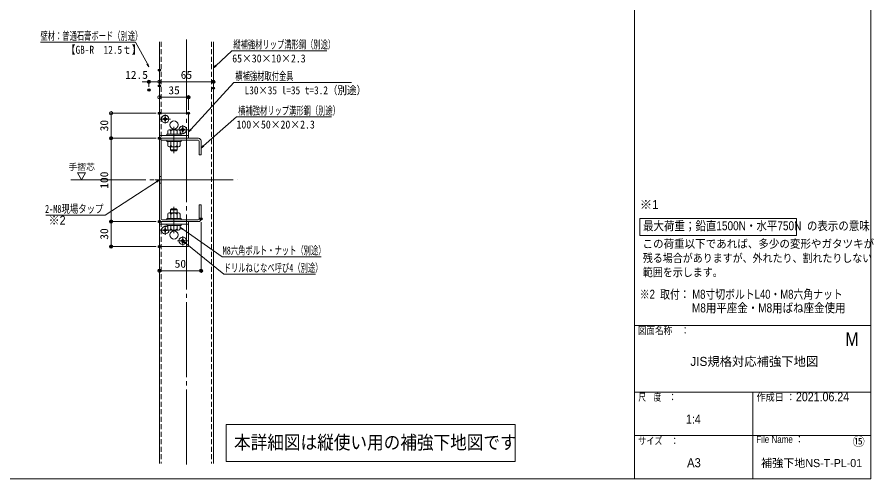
# Model space of a CAD drawing. Units: millimetres, scale not verified. Extents: x -802 to 801, y -553 to 555.
# Drawn here: x -228 to 801, y -553 to 1 of the extents above; entities that cross this region are included whole.
import ezdxf
from ezdxf.enums import TextEntityAlignment as Align

# ---------------------------------------------------------------- set-up
doc = ezdxf.new("R2010")
doc.units = ezdxf.units.MM
doc.header["$LTSCALE"] = 5
doc.header["$PDMODE"] = 32
doc.header["$PDSIZE"] = 2.5
doc.linetypes.add('DASHED1', pattern=[1.8, 1.2, -0.6])
doc.linetypes.add('LONG_CHAIN', pattern=[21, 18, -1, 1, -1])
for name, color, linetype in [('0-0_08文字', 1, 'Continuous'), ('0-6_moji', 2, 'Continuous'), ('0-C_DEFPOINTS', 1, 'Continuous')]:
    doc.layers.add(name, color=color, linetype=linetype)
for name, color, linetype, lineweight in [('0-1_zumenwaku', 6, 'Continuous', 9), ('0-2_10ユーザー', 4, 'Continuous', 9), ('0-A_6文字', 1, 'Continuous', 9), ('0-B_0', 4, 'Continuous', 9), ('0-D_CENTER', 5, 'LONG_CHAIN', 9), ('0-F_中心線', 1, 'LONG_CHAIN', 9), ('1-0_GR1-1', 7, 'Continuous', 9), ('1-1_HASEN', 4, 'DASHED1', 9), ('1-2_SCREW', 1, 'LONG_CHAIN', 9)]:
    doc.layers.add(name, color=color, linetype=linetype, lineweight=lineweight)
doc.styles.add('ＭＳ ゴシック', font='')
doc.styles.add('ＭＳ Ｐゴシック', font='')
doc.styles.get('ＭＳ ゴシック').set_extended_font_data('MS Gothic')
doc.styles.get('ＭＳ Ｐゴシック').set_extended_font_data('MS PGothic')

# ---------------------------------------------------------------- blocks, each defined once
blk = doc.blocks.new('_ORIGIN')
at = {"layer": '0-B_0', "color": 1}
blk.add_line((0, 0), (-5, 0), dxfattribs=at)
blk.add_circle((0, 0), 2.5, dxfattribs=at)
blk = doc.blocks.new('KﾅｯﾄM8大')
at = {"layer": '0-B_0', "color": 7}
for p, q in [((-32.5, 28.15), (-32.5, -28.15)), ((0, 37.5), (-24.71, 37.5)), ((0, 18.76), (-24.71, 18.76)), ((0, -37.5), (0, 37.5)), ((0, -18.76), (-24.71, -18.76)), ((0, -37.5), (-24.71, -37.5))]:
    blk.add_line(p, q, dxfattribs=at)
for centre, radius, start, end in [((-22.97, 28.13), 9.53, 100.52945, 259.47055), ((-6, 0), 26.5, 134.92181, 225.07819), ((-22.97, -28.13), 9.53, 100.52945, 259.47055)]:
    blk.add_arc(centre, radius, start, end, dxfattribs=at)
blk = doc.blocks.new('KﾐM8側')
at = {"layer": '0-B_0', "color": 7}
blk.add_lwpolyline([(0, 42.5), (-8, 42.5), (-8, -42.5), (0, -42.5)], close=True, dxfattribs=at)
blk = doc.blocks.new('頭部M8')
at = {"layer": '0-B_0', "color": 7}
for p, q in [((0, 37.5), (0, -37.5)), ((0, 37.5), (19.71, 37.5)), ((0, 18.76), (19.71, 18.76)), ((27.5, -28.15), (27.5, 28.15)), ((0, -18.76), (19.71, -18.76)), ((0, -37.5), (19.71, -37.5))]:
    blk.add_line(p, q, dxfattribs=at)
for centre, radius, start, end in [((17.97, 28.13), 9.53, 280.52945, 79.47055), ((1, 0), 26.5, 314.92181, 45.07819), ((17.97, -28.13), 9.53, 280.52945, 79.47055)]:
    blk.add_arc(centre, radius, start, end, dxfattribs=at)
blk = doc.blocks.new('MLeader8')
at = {"layer": '0-A_6文字'}
blk.add_line((31.072, -39.457), (143.618, -39.457), dxfattribs=at)
at = {"layer": '0-A_6文字', "color": 2}
blk.add_line((7.576, -60.142), (10.493, -57.406), dxfattribs=at)
at = {"layer": '0-A_6文字'}
blk.add_lwpolyline([(10.493, -57.406), (29.632, -39.457), (31.072, -39.457)], dxfattribs=at)
at = {"layer": '0-A_6文字', "color": 2}
blk.add_lwpolyline([(10.949, -57.892), (7.576, -60.142), (10.037, -56.92)], dxfattribs=at)
at = {"layer": '0-A_6文字', "color": 2, "style": 'ＭＳ ゴシック'}
for s, width, p in [('縦補強材リップ溝形鋼（別途）', 0.65, (31.432, -39.707)), ('65×30×10×2.3', 0.9, (30.098, -56.374))]:
    blk.add_text(s, height=9.604, dxfattribs=dict(at, width=width)).set_placement(p, align=Align.BOTTOM_LEFT)
blk = doc.blocks.new('MLeader9')
at = {"layer": '0-A_6文字'}
blk.add_line((33.484, -77.549), (173.564, -77.549), dxfattribs=at)
at = {"layer": '0-A_6文字', "color": 2}
blk.add_line((-22.424, -136.825), (-19.718, -133.88), dxfattribs=at)
at = {"layer": '0-A_6文字'}
blk.add_lwpolyline([(-19.718, -133.88), (32.044, -77.549), (33.484, -77.549)], dxfattribs=at)
at = {"layer": '0-A_6文字', "color": 2}
blk.add_lwpolyline([(-19.227, -134.331), (-22.424, -136.825), (-20.209, -133.429)], dxfattribs=at)
at = {"layer": '0-A_6文字', "color": 2, "style": 'ＭＳ ゴシック'}
for s, height, width, p in [('横補強材取付金具', 9.604, 0.65, (33.844, -77.545)), ('  L30×35 l=35 t=3.2（別途）', 9.621, 0.85, (33.844, -94.611))]:
    blk.add_text(s, height=height, dxfattribs=dict(at, width=width)).set_placement(p, align=Align.BOTTOM_LEFT)
blk = doc.blocks.new('MLeader10')
at = {"layer": '0-A_6文字', "color": 2}
blk.add_line((-32.424, -251.277), (-29.145, -253.567), dxfattribs=at)
at = {"layer": '0-A_6文字'}
blk.add_line((19.611, -286.598), (137.091, -286.598), dxfattribs=at)
at = {"layer": '0-A_6文字', "color": 2}
blk.add_lwpolyline([(-29.526, -254.113), (-32.424, -251.277), (-28.763, -253.02)], dxfattribs=at)
at = {"layer": '0-A_6文字'}
blk.add_lwpolyline([(-29.145, -253.567), (18.171, -286.598), (19.611, -286.598)], dxfattribs=at)
at = {"layer": '0-A_6文字', "color": 2, "style": 'ＭＳ ゴシック', "width": 0.65}
blk.add_text('M8六角ボルト・ナット（別途）', height=9.621, dxfattribs=at).set_placement((18.638, -286.848), align=Align.BOTTOM_LEFT)
blk = doc.blocks.new('MLeader11')
at = {"layer": '0-A_6文字', "color": 2}
blk.add_line((-29.548, -267.506), (-26.435, -270.017), dxfattribs=at)
at = {"layer": '0-A_6文字'}
blk.add_line((21.408, -307.45), (130.28, -307.45), dxfattribs=at)
at = {"layer": '0-A_6文字', "color": 2}
blk.add_lwpolyline([(-26.853, -270.536), (-29.548, -267.506), (-26.016, -269.498)], dxfattribs=at)
at = {"layer": '0-A_6文字'}
blk.add_lwpolyline([(-26.435, -270.017), (19.968, -307.45), (21.408, -307.45)], dxfattribs=at)
at = {"layer": '0-A_6文字', "color": 2, "style": 'ＭＳ ゴシック', "width": 0.65}
blk.add_text('ドリルねじなべ呼び4（別途）', height=9.621, dxfattribs=at).set_placement((19.826, -307.7), align=Align.BOTTOM_LEFT)
blk = doc.blocks.new('MLeader12')
at = {"layer": '0-A_6文字'}
blk.add_line((-87.741, -29.103), (-200.287, -29.103), dxfattribs=at)
at = {"layer": '0-A_6文字', "color": 2}
blk.add_line((-69.924, -58.865), (-71.853, -55.36), dxfattribs=at)
at = {"layer": '0-A_6文字'}
blk.add_lwpolyline([(-71.853, -55.36), (-86.301, -29.103), (-87.741, -29.103)], dxfattribs=at)
at = {"layer": '0-A_6文字', "color": 2}
blk.add_lwpolyline([(-71.269, -55.039), (-69.924, -58.865), (-72.437, -55.682)], dxfattribs=at)
at = {"layer": '0-A_6文字', "color": 2, "style": 'ＭＳ ゴシック'}
for s, height, width, p in [('壁材：普通石膏ボード（別途）', 9.604, 0.65, (-200.287, -29.354)), ('【GB-R\u300012.5ｔ】', 9.621, 0.85, (-169.595, -46.02))]:
    blk.add_text(s, height=height, dxfattribs=dict(at, width=width)).set_placement(p, align=Align.BOTTOM_LEFT)
blk = doc.blocks.new('MLeader13')
at = {"layer": '0-A_6文字'}
blk.add_line((36.853, -118.77), (149.399, -118.77), dxfattribs=at)
at = {"layer": '0-A_6文字', "color": 2}
blk.add_line((-7.424, -156.202), (-4.412, -153.569), dxfattribs=at)
at = {"layer": '0-A_6文字'}
blk.add_lwpolyline([(-4.412, -153.569), (35.413, -118.77), (36.853, -118.77)], dxfattribs=at)
at = {"layer": '0-A_6文字', "color": 2}
blk.add_lwpolyline([(-3.974, -154.072), (-7.424, -156.202), (-4.851, -153.067)], dxfattribs=at)
at = {"layer": '0-A_6文字', "color": 2, "style": 'ＭＳ ゴシック'}
for s, width, p in [('横補強材リップ溝形鋼（別途）', 0.65, (37.213, -119.02)), ('100×50×20×2.3', 0.9, (35.213, -135.687))]:
    blk.add_text(s, height=9.604, dxfattribs=dict(at, width=width)).set_placement(p, align=Align.BOTTOM_LEFT)
blk = doc.blocks.new('MLeader14')
at = {"layer": '0-A_6文字', "color": 2}
blk.add_line((-57.424, -194.506), (-60.779, -196.685), dxfattribs=at)
at = {"layer": '0-A_6文字'}
blk.add_line((-124.135, -236.915), (-193.754, -236.915), dxfattribs=at)
at = {"layer": '0-A_6文字', "color": 2}
blk.add_lwpolyline([(-61.142, -196.126), (-57.424, -194.506), (-60.415, -197.244)], dxfattribs=at)
at = {"layer": '0-A_6文字'}
blk.add_lwpolyline([(-60.779, -196.685), (-122.695, -236.915), (-124.135, -236.915)], dxfattribs=at)
at = {"layer": '0-A_6文字', "color": 2, "style": 'ＭＳ ゴシック', "width": 0.75}
blk.add_text('2-M8現場タップ', height=9.621, dxfattribs=at).set_placement((-194.754, -236.912), align=Align.BOTTOM_LEFT)

msp = doc.modelspace()

# ---------------------------------------------------------------- linework, layer by layer
at = {"layer": '0-1_zumenwaku'}
for p, q in [((513.524, 554.841), (513.524, -553.159)), ((513.524, -369.159), (797.524, -369.159)), ((513.524, -449.159), (797.524, -449.159)), ((655.524, -449.159), (655.524, -553.159)), ((513.524, -501.159), (797.524, -501.159))]:
    msp.add_line(p, q, dxfattribs=at)
msp.add_lwpolyline([(-802.476, -553.159), (797.524, -553.159), (797.524, 554.841), (-802.476, 554.841)], close=True, dxfattribs=at)
at = {"layer": '0-2_10ユーザー', "color": 1}
for p, q in [((-57.424, -66.791), (-57.424, -97.224)), ((-53.424, -95.224), (-26.424, -95.224)), ((-22.424, -110.506), (-22.424, -93.224))]:
    msp.add_line(p, q, dxfattribs=at)
at = {"layer": '0-2_10ユーザー'}
for p, q in [((-57.424, -141.306), (-22.424, -141.306)), ((-22.424, -247.706), (-57.424, -247.706))]:
    msp.add_line(p, q, dxfattribs=at)
for points in [[(-57.424, -114.506), (-57.424, -144.506), (-22.424, -144.506), (-22.424, -114.506)], [(-150.914, -194.506), (-146.056, -186.09), (-155.773, -186.09)], [(-22.424, -274.506), (-22.424, -244.506), (-57.424, -244.506), (-57.424, -274.506)], [(519.711, -240.775), (707.858, -240.775), (707.858, -261.344), (519.711, -261.344)], [(22.855, -488.139), (370.21, -488.139), (370.21, -532.395), (22.855, -532.395)]]:
    msp.add_lwpolyline(points, close=True, dxfattribs=at)
for centre in [(-39.924, -128.506), (-39.924, -260.506)]:
    msp.add_circle(centre, 5, dxfattribs=at)
at = {"layer": '0-A_6文字'}
for p, q in [((-73.924, -76.743), (-77.924, -76.743)), ((-69.924, -82.568), (-69.924, -74.743)), ((-57.424, -76.743), (-69.924, -76.743)), ((-57.424, -77.487), (-57.424, -74.743)), ((-57.424, -77.487), (-57.424, -74.743)), ((-53.424, -76.743), (3.576, -76.743)), ((-53.424, -76.743), (-49.424, -76.743)), ((7.576, -80.459), (7.576, -74.743)), ((-61.424, -114.506), (-117.417, -114.506)), ((-115.417, -118.506), (-115.417, -140.506)), ((-61.424, -144.506), (-117.417, -144.506)), ((-61.424, -144.506), (-117.417, -144.506)), ((-115.417, -148.506), (-115.417, -240.506)), ((-61.424, -244.506), (-117.417, -244.506)), ((-61.424, -244.506), (-117.417, -244.506)), ((-7.424, -245.306), (-7.424, -305.369)), ((-115.417, -248.506), (-115.417, -270.506)), ((-61.424, -274.506), (-117.417, -274.506)), ((-57.424, -306.72), (-57.424, -305.369)), ((-53.424, -303.369), (-11.424, -303.369))]:
    msp.add_line(p, q, dxfattribs=at)
at = {"layer": '0-B_0', "color": 7}
for p, q in [((-57.424, -28.637), (-57.424, -534.792)), ((7.576, -28.637), (7.576, -534.792)), ((-43.924, -139.706), (-35.924, -139.706)), ((-54.224, -144.506), (-10.624, -144.506)), ((-43.924, -154.906), (-43.924, -158.506)), ((-43.924, -158.506), (-42.724, -159.706)), ((-43.924, -158.506), (-35.924, -158.506)), ((-42.724, -159.706), (-37.124, -159.706)), ((-35.924, -158.506), (-37.124, -159.706)), ((-35.924, -154.906), (-35.924, -158.506)), ((-43.924, -230.506), (-42.724, -229.306)), ((-35.924, -230.506), (-43.924, -230.506)), ((-43.924, -234.106), (-43.924, -230.506)), ((-37.124, -229.306), (-42.724, -229.306)), ((-35.924, -230.506), (-37.124, -229.306)), ((-35.924, -234.106), (-35.924, -230.506)), ((-54.224, -244.506), (-10.624, -244.506)), ((-35.924, -249.306), (-43.924, -249.306))]:
    msp.add_line(p, q, dxfattribs=at)
at = {"layer": '0-B_0'}
for p, q in [((-52.602, -120.884), (-51.958, -120.884)), ((-50.958, -119.884), (-50.958, -119.239)), ((-50.958, -119.239), (-49.891, -119.239)), ((-49.891, -119.239), (-49.891, -119.884)), ((-48.891, -120.884), (-48.247, -120.884)), ((-48.247, -121.95), (-48.891, -121.95)), ((-48.247, -120.884), (-48.247, -121.95)), ((-31.602, -133.684), (-30.958, -133.684)), ((-29.958, -132.684), (-29.958, -132.039)), ((-29.958, -132.039), (-28.891, -132.039)), ((-28.891, -132.039), (-28.891, -132.684)), ((-27.891, -133.684), (-27.247, -133.684)), ((-27.247, -133.684), (-27.247, -134.75)), ((-27.247, -134.75), (-27.891, -134.75)), ((-52.602, -254.261), (-51.958, -254.261)), ((-52.602, -255.328), (-52.602, -254.261)), ((-51.958, -255.328), (-52.602, -255.328)), ((-50.958, -256.972), (-50.958, -256.328)), ((-49.891, -256.972), (-50.958, -256.972)), ((-49.891, -256.328), (-49.891, -256.972)), ((-48.247, -255.328), (-48.891, -255.328)), ((-31.602, -267.061), (-30.958, -267.061)), ((-31.602, -268.128), (-31.602, -267.061)), ((-30.958, -268.128), (-31.602, -268.128)), ((-29.958, -269.772), (-29.958, -269.128)), ((-28.891, -269.772), (-29.958, -269.772)), ((-28.891, -269.128), (-28.891, -269.772)), ((-27.247, -268.128), (-27.891, -268.128))]:
    msp.add_line(p, q, dxfattribs=at)
at = {"layer": '0-B_0', "color": 7, "linetype": 'LONG_CHAIN'}
for p, q in [((-39.924, -130.811), (-39.924, -162.244)), ((-39.924, -258.2), (-39.924, -226.767))]:
    msp.add_line(p, q, dxfattribs=at)
at = {"layer": '0-B_0'}
for points in [[(-51.958, -121.95), (-52.602, -121.95), (-52.602, -120.884)], [(-49.891, -122.95), (-49.891, -123.595), (-50.958, -123.595), (-50.958, -122.95)], [(-30.958, -134.75), (-31.602, -134.75), (-31.602, -133.684)], [(-28.891, -135.75), (-28.891, -136.395), (-29.958, -136.395), (-29.958, -135.75)], [(-50.958, -253.261), (-50.958, -252.617), (-49.891, -252.617), (-49.891, -253.261)], [(-48.891, -254.261), (-48.247, -254.261), (-48.247, -255.328)], [(-29.958, -266.061), (-29.958, -265.417), (-28.891, -265.417), (-28.891, -266.061)], [(-27.891, -267.061), (-27.247, -267.061), (-27.247, -268.128)]]:
    msp.add_lwpolyline(points, dxfattribs=at)
for centre in [(-50.424, -121.506), (-29.424, -267.506)]:
    msp.add_circle(centre, 4.5, dxfattribs=at)
for centre, radius, start, end in [((-51.958, -119.884), 1, 270, 0), ((-51.958, -122.95), 1, 0, 90), ((-48.891, -119.884), 1, 180, 270), ((-48.891, -122.95), 1, 90, 180), ((-29.424, -134.306), 4.5, 228.18969, 179.19872), ((-30.958, -132.684), 1, 270, 0), ((-27.891, -132.684), 1, 180, 270), ((-30.958, -135.75), 1, 0, 90), ((-27.891, -135.75), 1, 90, 180), ((-50.424, -254.706), 4.5, 48.18969, 359.19872), ((-51.958, -253.261), 1, 270, 0), ((-51.958, -256.328), 1, 0, 90), ((-48.891, -253.261), 1, 180, 270), ((-48.891, -256.328), 1, 90, 180), ((-30.958, -266.061), 1, 270, 0), ((-27.891, -266.061), 1, 180, 270), ((-30.958, -269.128), 1, 0, 90), ((-27.891, -269.128), 1, 90, 180)]:
    msp.add_arc(centre, radius, start, end, dxfattribs=at)
at = {"layer": '0-C_DEFPOINTS'}
for p in [(-57.424, -62.791), (-69.924, -76.743), (-57.424, -81.487), (7.576, -76.743), (-69.924, -86.568), (7.576, -84.459), (-22.424, -95.224), (-57.424, -114.506), (-22.424, -114.506), (-115.417, -144.506), (-57.424, -144.506), (-115.417, -244.506), (-57.424, -244.506), (-57.424, -244.506), (-7.424, -241.306), (-115.417, -274.506), (-57.424, -274.506), (-57.424, -302.72), (-7.424, -303.369)]:
    msp.add_point(p, dxfattribs=at)
at = {"layer": '0-D_CENTER'}
msp.add_line((-50.08, -194.506), (-62.323, -194.506), dxfattribs=at)
at = {"layer": '0-F_中心線'}
for p, q in [((-24.924, -26.083), (-24.924, -536.163)), ((-163.815, -194.506), (36.201, -194.506))]:
    msp.add_line(p, q, dxfattribs=at)
at = {"layer": '1-0_GR1-1'}
for p, q in [((-55.124, -147.806), (-55.124, -241.206)), ((-10.724, -146.806), (-54.124, -146.806)), ((-9.724, -164.506), (-9.724, -147.806)), ((-7.424, -147.706), (-7.424, -164.506)), ((-57.424, -190.506), (-55.124, -190.506)), ((-57.424, -198.506), (-55.124, -198.506)), ((-9.724, -241.206), (-9.724, -224.506)), ((-7.424, -224.506), (-9.724, -224.506)), ((-7.424, -224.506), (-7.424, -241.306)), ((-7.424, -224.506), (-7.424, -241.306)), ((-54.124, -242.206), (-10.724, -242.206))]:
    msp.add_line(p, q, dxfattribs=at)
msp.add_lwpolyline([(-7.424, -147.897), (-7.424, -164.506), (-9.724, -164.506)], dxfattribs=at)
for centre, radius, start, end in [((-54.224, -147.706), 3.2, 90, 180), ((-54.124, -147.806), 1, 90, 180), ((-10.724, -147.806), 1, 0, 90), ((-10.624, -147.706), 3.2, 0, 90), ((-54.224, -241.306), 3.2, 180, 270), ((-54.124, -241.206), 1, 180, 270), ((-10.724, -241.206), 1, 270, 0), ((-10.624, -241.306), 3.2, 270, 0)]:
    msp.add_arc(centre, radius, start, end, dxfattribs=at)
at = {"layer": '1-1_HASEN'}
for p, q in [((-55.124, -28.637), (-55.124, -534.792)), ((5.276, -28.637), (5.276, -534.792))]:
    msp.add_line(p, q, dxfattribs=at)
at = {"layer": '1-2_SCREW'}
for p, q in [((-44.11, -121.506), (-56.491, -121.506)), ((-50.424, -126.858), (-50.424, -115.975)), ((-29.424, -139.658), (-29.424, -128.775)), ((-23.11, -134.306), (-35.491, -134.306)), ((-56.739, -254.706), (-44.358, -254.706)), ((-50.424, -249.353), (-50.424, -260.236)), ((-35.739, -267.506), (-23.358, -267.506)), ((-29.424, -262.153), (-29.424, -273.036))]:
    msp.add_line(p, q, dxfattribs=at)

# ---------------------------------------------------------------- block references
at = {"layer": '0-2_10ユーザー', "xscale": 0.8, "yscale": 0.8, "rotation": 180}
msp.add_blockref('_ORIGIN', (-57.424, -95.224), dxfattribs=at)
at = {"layer": '0-2_10ユーザー', "xscale": 0.8, "yscale": 0.8}
msp.add_blockref('_ORIGIN', (-22.424, -95.224), dxfattribs=at)
at = {"layer": '0-A_6文字'}
for name in ['MLeader12', 'MLeader8', 'MLeader9', 'MLeader13', 'MLeader14', 'MLeader10', 'MLeader11']:
    msp.add_blockref(name, (0, 0), dxfattribs=at)
at = {"layer": '0-A_6文字', "xscale": 0.8, "yscale": 0.8}
for p in [(-69.924, -76.743), (7.576, -76.743), (-7.424, -303.369)]:
    msp.add_blockref('_ORIGIN', p, dxfattribs=at)
for p, rotation in [((-57.424, -76.743), 180), ((-57.424, -76.743), 180), ((-115.417, -114.506), 90), ((-115.417, -144.506), 270), ((-115.417, -144.506), 90), ((-115.417, -244.506), 270), ((-115.417, -244.506), 90), ((-115.417, -274.506), 270), ((-57.424, -303.369), 180)]:
    msp.add_blockref('_ORIGIN', p, dxfattribs=dict(at, rotation=rotation))
at = {"layer": '0-B_0', "xscale": 0.2, "yscale": 0.2}
for name, p, rotation in [('KﾐM8側', (-39.924, -139.706), 90), ('頭部M8', (-39.924, -139.706), 90), ('KﾐM8側', (-39.924, -146.806), 90), ('KﾅｯﾄM8大', (-39.924, -148.406), 90), ('KﾅｯﾄM8大', (-39.924, -240.606), 270), ('KﾐM8側', (-39.924, -242.206), 270), ('KﾐM8側', (-39.924, -249.306), 270), ('頭部M8', (-39.924, -249.306), 270)]:
    msp.add_blockref(name, p, dxfattribs=dict(at, rotation=rotation))

# ---------------------------------------------------------------- texts
at = {"layer": '0-0_08文字', "style": 'ＭＳ Ｐゴシック'}
for s, height, p in [('手摺芯', 7.588, (-166.672, -184.924)), ('JIS規格対応補強下地図', 10.85, (580.439, -420.924)), ('⑮', 10.85, (775.328, -516.979)), ('補強下地NS-T-PL-01', 9.761, (665.468, -542.002))]:
    msp.add_text(s, height=height, dxfattribs=at).set_placement(p, align=Align.BOTTOM_LEFT)
for s, height, width, p in [('この荷重以下であれば、多少の変形やガタツキが', 9.761, 0.95, (523.056, -278.952)), ('残る場合がありますが、外れたり、割れたりしない', 9.761, 0.9, (523.461, -296.122)), ('範囲を示します。', 9.761, 0.9, (523.515, -313.138)), ('2021.06.24', 10.85, 0.9, (707.362, -463.315)), ('1:4', 10.85, 0.9, (575.239, -490.119)), ('A3', 10.85, 0.95, (576.574, -542.508))]:
    msp.add_text(s, height=height, dxfattribs=dict(at, width=width)).set_placement(p, align=Align.BOTTOM_LEFT)
at = {"layer": '0-1_zumenwaku', "style": 'ＭＳ Ｐゴシック'}
for s, height, width, p in [('図面名称\u3000：', 8.676, 0.85, (517.448, -382.092)), ('尺\u3000度\u3000：', 8.688, 0.75, (518.136, -462.092)), ('作成日 ：', 8.676, 0.9, (660.04, -462.132)), ('サイズ\u3000：', 8.676, 0.8, (517.952, -514.548)), ('File Name ：', 8.676, 0.85, (659.72, -512.684))]:
    msp.add_text(s, height=height, dxfattribs=dict(at, width=width)).set_placement(p, align=Align.BOTTOM_LEFT)
at = {"layer": '0-2_10ユーザー', "color": 2, "style": 'ＭＳ ゴシック', "width": 1.05}
msp.add_text('35', height=9.604, dxfattribs=at).set_placement((-46.591, -94.575), align=Align.BOTTOM_LEFT)
at = {"layer": '0-6_moji', "style": 'ＭＳ Ｐゴシック'}
msp.add_text('※1', height=10.85, dxfattribs=at).set_placement((519.727, -232.724), align=Align.BOTTOM_LEFT)
for s, height, width, p in [('※2 ', 10.85, 0.9, (-190.6, -251.567)), ('最大荷重；鉛直1500N・水平750N  の表示の意味', 10.85, 0.85, (523.662, -258.152)), ('※2  取付： M8寸切ボルトL40・M8六角ナット', 10.85, 0.8, (519.727, -340.328)), ('M8用平座金・M8用ばね座金使用', 10.85, 0.85, (582.405, -356.688)), ('M', 16.27, 0.9, (766.708, -398.516)), ('本詳細図は縦使い用の補強下地図です', 16.27, 0.9, (32.279, -522.395))]:
    msp.add_text(s, height=height, dxfattribs=dict(at, width=width)).set_placement(p, align=Align.BOTTOM_LEFT)
at = {"layer": '0-A_6文字', "color": 2, "style": 'ＭＳ ゴシック', "width": 1.05}
for s, p in [('12.5', (-98.617, -76.093)), ('65', (-31.758, -76.093)), ('50', (-39.091, -302.719))]:
    msp.add_text(s, height=9.604, dxfattribs=at).set_placement(p, align=Align.BOTTOM_LEFT)
for s, p in [('30', (-116.066, -136.172)), ('100', (-116.066, -205.006)), ('30', (-116.066, -266.172))]:
    msp.add_text(s, height=9.604, rotation=90, dxfattribs=at).set_placement(p, align=Align.BOTTOM_LEFT)

doc.saveas('drawing.dxf')
